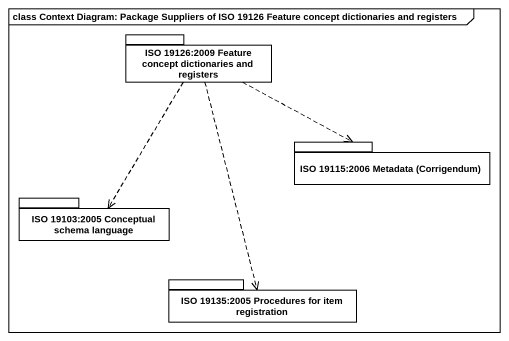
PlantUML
@startuml
mainframe class Context Diagram: Package Suppliers of ISO 19126 Feature concept dictionaries and registers
package "ISO 19126:2009 Feature concept dictionaries and registers" as ISO_19126_2009_Feature {
}
package "ISO 19115:2006 Metadata (Corrigendum)" as ISO_19115_2006_Metadata {
}
package "ISO 19103:2005 Conceptual schema language" as ISO_19103_2005_Conceptual {
}
package "ISO 19135:2005 Procedures for item registration" as ISO_19135_2005_Procedures {
}
ISO_19126_2009_Feature .right.> ISO_19115_2006_Metadata
ISO_19126_2009_Feature ..> ISO_19103_2005_Conceptual
ISO_19126_2009_Feature ..> ISO_19135_2005_Procedures
@enduml
